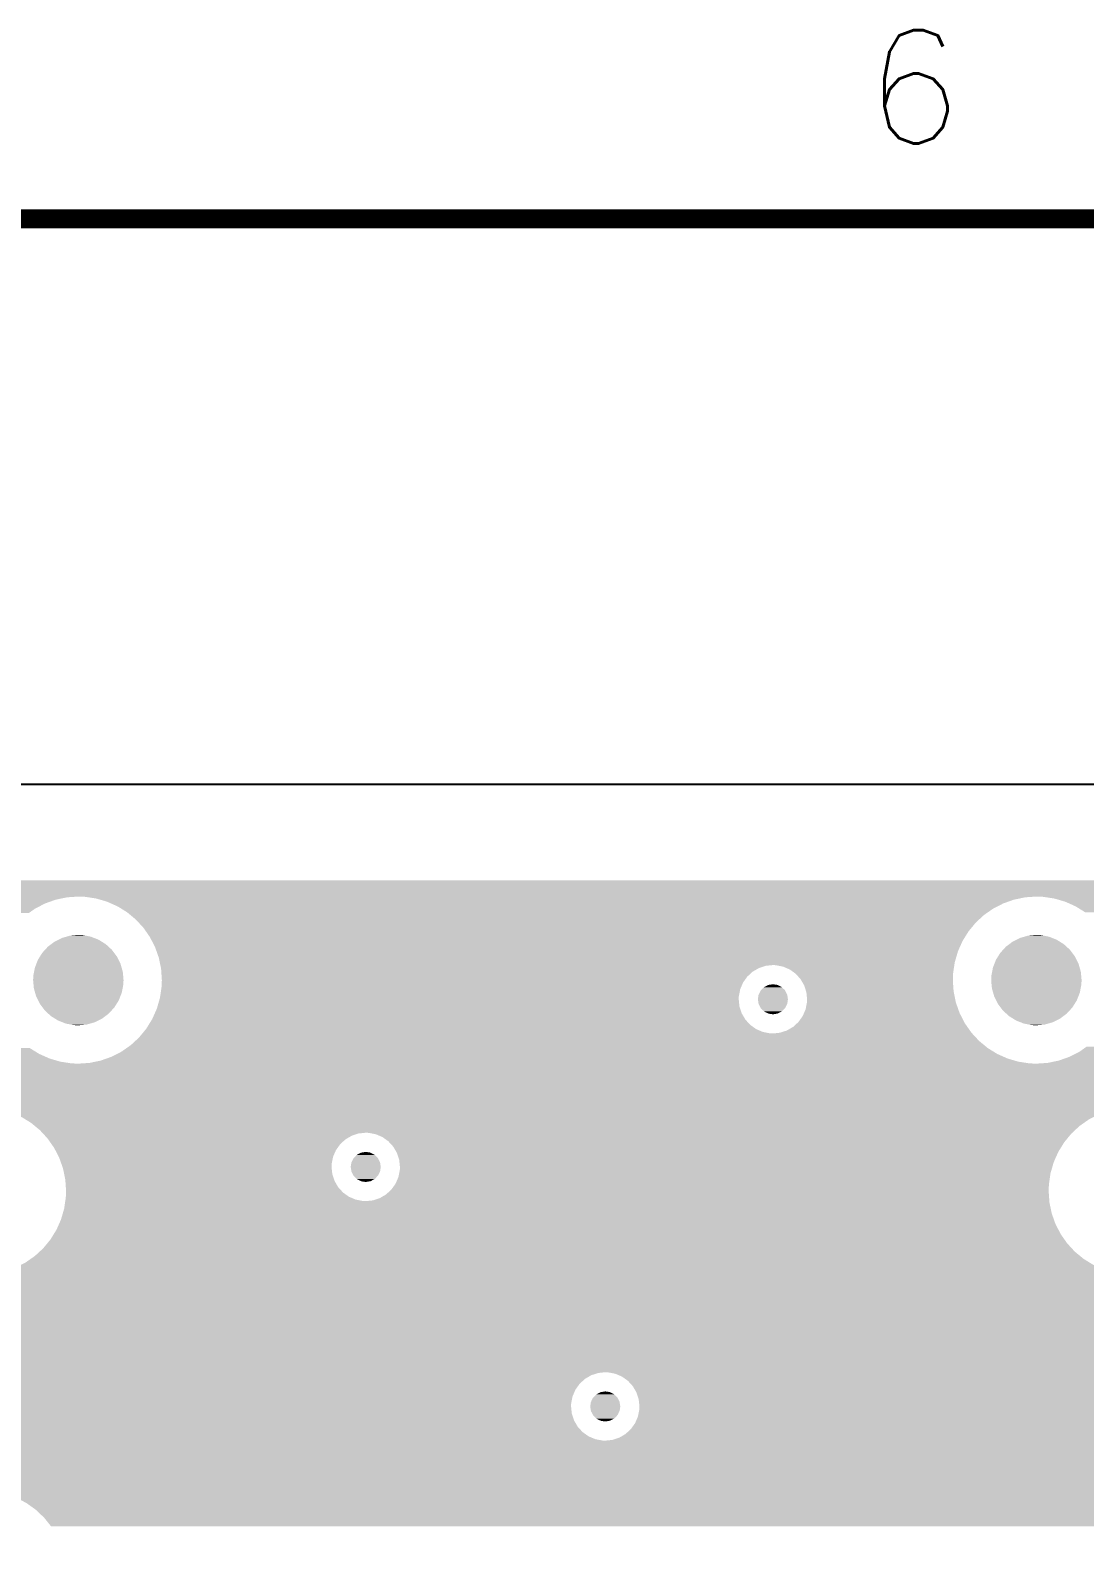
# Model space of a CAD drawing. Extents: x 295 to 953, y 10 to 290.
# Drawn here: x 736.68 to 764.64, y 249.88 to 290 of the extents above; entities that cross this region are included whole.
import ezdxf
from ezdxf.enums import TextEntityAlignment as Align

# ---------------------------------------------------------------- set-up
doc = ezdxf.new("R2010")
doc.units = 0
doc.header["$LTSCALE"] = 5
doc.header["$MEASUREMENT"] = 0
doc.layers.get('0').update_dxf_attribs({"linetype": 'CONTINUOUS', "lineweight": 25})
for name, color, linetype in [('FROMC1', 7, 'CONTINUOUS'), ('문자', 4, 'CONTINUOUS'), ('테두리', 3, 'CONTINUOUS')]:
    doc.layers.add(name, color=color, linetype=linetype)
doc.styles.get("Standard").update_dxf_attribs({"font": 'simplex.shx'})

# ---------------------------------------------------------------- blocks, each defined once
blk = doc.blocks.new('C')
at = {"layer": '테두리', "const_width": 0.5}
blk.add_lwpolyline([(15, 285), (15, 15), (405, 15), (405, 285), (15, 285)], dxfattribs=at)
at = {"layer": '문자'}
blk.add_text('6', height=3, dxfattribs=at).set_placement((283.125, 288.5), align=Align.MIDDLE)

msp = doc.modelspace()

# ---------------------------------------------------------------- linework, layer by layer
at = {"layer": 'FROMC1'}
msp.add_line((794.473, 270), (586.477, 270), dxfattribs=at)
msp.add_line((794.473, 270), (586.477, 270), dxfattribs=at)
for points in [[(728.195, 267.459), (728.195, 267.46), (779.868, 267.459), (779.867, 267.46)], [(728.201, 267.45), (728.195, 267.459), (779.868, 267.45), (779.868, 267.459)], [(728.22, 267.414), (728.201, 267.45), (779.868, 267.414), (779.868, 267.45)], [(728.222, 267.41), (728.22, 267.414), (776.595, 267.41), (776.665, 267.414)], [(728.226, 267.402), (728.222, 267.41), (776.526, 267.402), (776.595, 267.41)], [(728.233, 267.39), (728.226, 267.402), (776.457, 267.39), (776.526, 267.402)], [(728.234, 267.388), (728.233, 267.39), (776.448, 267.388), (776.457, 267.39)], [(728.24, 267.375), (728.234, 267.388), (776.389, 267.375), (776.448, 267.388)], [(728.249, 267.355), (728.24, 267.375), (776.322, 267.355), (776.389, 267.375)], [(728.26, 267.332), (728.249, 267.355), (776.256, 267.332), (776.322, 267.355)], [(728.263, 267.325), (728.26, 267.332), (776.241, 267.325), (776.256, 267.332)], [(728.272, 267.304), (728.263, 267.325), (776.192, 267.304), (776.241, 267.325)], [(728.284, 267.273), (728.272, 267.304), (776.129, 267.273), (776.192, 267.304)], [(728.289, 267.26), (728.284, 267.273), (776.107, 267.26), (776.129, 267.273)], [(728.296, 267.239), (728.289, 267.26), (776.069, 267.239), (776.107, 267.26)], [(728.309, 267.201), (728.296, 267.239), (776.01, 267.201), (776.069, 267.239)], [(728.311, 267.194), (728.309, 267.201), (776.001, 267.194), (776.01, 267.201)], [(728.311, 267.193), (728.311, 267.194), (775.999, 267.193), (776.001, 267.194)], [(728.329, 267.127), (728.311, 267.193), (776.065, 267.127), (775.999, 267.193)], [(728.343, 267.058), (728.329, 267.127), (776.133, 267.058), (776.065, 267.127)], [(728.347, 267.033), (728.343, 267.058), (776.158, 267.033), (776.133, 267.058)], [(728.35, 267.013), (728.347, 267.033), (737.658, 267.013), (737.958, 267.033)], [(728.353, 266.989), (728.35, 267.013), (737.545, 266.989), (737.658, 267.013)], [(728.357, 266.952), (728.353, 266.989), (737.365, 266.952), (737.545, 266.989)], [(728.359, 266.92), (728.357, 266.952), (737.273, 266.92), (737.365, 266.952)], [(728.361, 266.852), (728.359, 266.92), (737.082, 266.852), (737.273, 266.92)], [(728.361, 266.85), (728.361, 266.852), (737.077, 266.85), (737.082, 266.852)], [(728.361, 266.808), (728.361, 266.85), (736.995, 266.808), (737.077, 266.85)], [(738.136, 267.026), (737.958, 267.033), (763.252, 267.026), (763.358, 267.033)], [(738.224, 267.013), (738.136, 267.026), (763.058, 267.013), (763.252, 267.026)], [(738.432, 266.981), (738.224, 267.013), (762.907, 266.981), (763.058, 267.013)], [(738.533, 266.952), (738.432, 266.981), (762.765, 266.952), (762.907, 266.981)], [(738.72, 266.897), (738.533, 266.952), (762.61, 266.897), (762.765, 266.952)], [(738.821, 266.852), (738.72, 266.897), (762.482, 266.852), (762.61, 266.897)], [(738.994, 266.775), (738.821, 266.852), (762.332, 266.775), (762.482, 266.852)], [(763.536, 267.026), (763.358, 267.033), (776.166, 267.026), (776.158, 267.033)], [(763.832, 266.981), (763.536, 267.026), (776.21, 266.981), (776.166, 267.026)], [(763.848, 266.977), (763.832, 266.981), (776.215, 266.977), (776.21, 266.981)], [(764.081, 266.909), (763.848, 266.977), (779.868, 266.909), (779.868, 266.977)], [(764.12, 266.897), (764.081, 266.909), (775.707, 266.897), (775.715, 266.909)], [(764.225, 266.851), (764.12, 266.897), (775.676, 266.851), (775.707, 266.897)], [(764.36, 266.791), (764.225, 266.851), (775.641, 266.791), (775.676, 266.851)], [(728.335, 266.6), (728.348, 266.669), (736.65, 266.6), (736.749, 266.669)], [(728.348, 266.669), (728.353, 266.716), (736.749, 266.669), (736.815, 266.716)], [(728.353, 266.716), (728.356, 266.738), (736.815, 266.716), (736.86, 266.738)], [(728.356, 266.738), (728.361, 266.808), (736.86, 266.738), (736.995, 266.808)], [(739.091, 266.716), (738.994, 266.775), (762.215, 266.716), (762.332, 266.775)], [(739.249, 266.618), (739.091, 266.716), (762.075, 266.618), (762.215, 266.716)], [(739.338, 266.544), (739.249, 266.618), (761.969, 266.544), (762.075, 266.618)], [(739.48, 266.427), (739.338, 266.544), (761.842, 266.427), (761.969, 266.544)], [(764.394, 266.775), (764.36, 266.791), (775.633, 266.775), (775.641, 266.791)], [(764.47, 266.728), (764.394, 266.775), (775.609, 266.728), (775.633, 266.775)], [(764.573, 266.665), (764.47, 266.728), (775.581, 266.665), (775.609, 266.728)], [(764.649, 266.618), (764.573, 266.665), (775.564, 266.618), (775.581, 266.665)], [(739.56, 266.34), (739.48, 266.427), (761.749, 266.34), (761.842, 266.427)], [(739.683, 266.206), (739.56, 266.34), (761.638, 266.206), (761.749, 266.34)], [(739.751, 266.109), (739.683, 266.206), (761.558, 266.109), (761.638, 266.206)], [(739.855, 265.96), (739.751, 266.109), (761.466, 265.96), (761.558, 266.109)], [(737.076, 265.623), (737.152, 265.706), (738.846, 265.623), (738.756, 265.706)], [(737.152, 265.706), (737.241, 265.772), (738.756, 265.706), (738.683, 265.772)], [(737.241, 265.772), (737.328, 265.838), (738.683, 265.772), (738.577, 265.838)], [(737.328, 265.838), (737.431, 265.889), (738.577, 265.838), (738.496, 265.889)], [(737.431, 265.889), (737.526, 265.936), (738.496, 265.889), (738.375, 265.936)], [(737.526, 265.936), (737.643, 265.97), (738.375, 265.936), (738.291, 265.97)], [(737.643, 265.97), (737.738, 265.997), (738.291, 265.97), (738.15, 265.997)], [(737.738, 265.997), (737.896, 266.011), (738.15, 265.997), (738.074, 266.011)], [(737.896, 266.011), (737.958, 266.017), (738.074, 266.011), (737.958, 266.017)], [(739.909, 265.854), (739.855, 265.96), (761.4, 265.854), (761.466, 265.96)], [(739.992, 265.694), (739.909, 265.854), (761.328, 265.694), (761.4, 265.854)], [(740.032, 265.58), (739.992, 265.694), (761.278, 265.58), (761.328, 265.694)], [(762.476, 265.623), (762.552, 265.706), (764.246, 265.623), (764.156, 265.706)], [(762.552, 265.706), (762.641, 265.772), (764.156, 265.706), (764.083, 265.772)], [(762.641, 265.772), (762.728, 265.838), (764.083, 265.772), (763.977, 265.838)], [(762.728, 265.838), (762.831, 265.889), (763.977, 265.838), (763.896, 265.889)], [(762.831, 265.889), (762.926, 265.936), (763.896, 265.889), (763.775, 265.936)], [(762.926, 265.936), (763.043, 265.97), (763.775, 265.936), (763.691, 265.97)], [(763.043, 265.97), (763.138, 265.997), (763.691, 265.97), (763.55, 265.997)], [(763.138, 265.997), (763.296, 266.011), (763.55, 265.997), (763.474, 266.011)], [(763.296, 266.011), (763.358, 266.017), (763.474, 266.011), (763.358, 266.017)], [(736.806, 265.151), (736.845, 265.25), (739.104, 265.151), (739.076, 265.25)], [(736.845, 265.25), (736.886, 265.356), (739.076, 265.25), (739.023, 265.356)], [(736.886, 265.356), (736.943, 265.447), (739.023, 265.356), (738.978, 265.447)], [(736.943, 265.447), (737.003, 265.543), (738.978, 265.447), (738.906, 265.543)], [(737.003, 265.543), (737.076, 265.623), (738.906, 265.543), (738.846, 265.623)], [(740.092, 265.411), (740.032, 265.58), (761.229, 265.411), (761.278, 265.58)], [(740.116, 265.293), (740.092, 265.411), (761.194, 265.293), (761.229, 265.411)], [(740.132, 265.217), (740.116, 265.293), (761.183, 265.217), (761.194, 265.293)], [(762.206, 265.151), (762.245, 265.25), (764.504, 265.151), (764.476, 265.25)], [(762.245, 265.25), (762.286, 265.356), (764.476, 265.25), (764.423, 265.356)], [(762.286, 265.356), (762.343, 265.447), (764.423, 265.356), (764.378, 265.447)], [(762.343, 265.447), (762.403, 265.543), (764.378, 265.447), (764.306, 265.543)], [(762.403, 265.543), (762.476, 265.623), (764.306, 265.543), (764.246, 265.623)], [(736.759, 264.818), (736.764, 264.935), (739.156, 264.818), (739.146, 264.935)], [(736.764, 264.935), (736.784, 265.038), (739.146, 264.935), (739.136, 265.038)], [(736.784, 265.038), (736.806, 265.151), (739.136, 265.038), (739.104, 265.151)], [(740.136, 265.197), (740.132, 265.217), (756.182, 265.197), (756.373, 265.217)], [(740.148, 265.137), (740.136, 265.197), (756, 265.137), (756.182, 265.197)], [(740.152, 265.117), (740.148, 265.137), (755.967, 265.117), (756, 265.137)], [(740.157, 265.04), (740.152, 265.117), (755.834, 265.04), (755.967, 265.117)], [(740.166, 264.91), (740.157, 265.04), (755.693, 264.91), (755.834, 265.04)], [(740.172, 264.818), (740.166, 264.91), (755.627, 264.818), (755.693, 264.91)], [(756.452, 265.213), (756.373, 265.217), (761.182, 265.213), (761.183, 265.217)], [(756.641, 265.176), (756.452, 265.213), (761.177, 265.176), (761.182, 265.213)], [(756.817, 265.101), (756.641, 265.176), (761.165, 265.101), (761.177, 265.176)], [(756.964, 264.996), (756.817, 265.101), (761.15, 264.996), (761.165, 265.101)], [(756.973, 264.99), (756.964, 264.996), (761.15, 264.99), (761.15, 264.996)], [(757.102, 264.848), (756.973, 264.99), (761.144, 264.848), (761.15, 264.99)], [(757.12, 264.818), (757.102, 264.848), (761.143, 264.818), (761.144, 264.848)], [(762.159, 264.818), (762.164, 264.935), (764.556, 264.818), (764.546, 264.935)], [(762.164, 264.935), (762.184, 265.038), (764.546, 264.935), (764.536, 265.038)], [(762.184, 265.038), (762.206, 265.151), (764.536, 265.038), (764.504, 265.151)], [(736.769, 264.701), (736.759, 264.818), (739.151, 264.701), (739.156, 264.818)], [(736.779, 264.598), (736.769, 264.701), (739.131, 264.598), (739.151, 264.701)], [(736.811, 264.485), (736.779, 264.598), (739.109, 264.485), (739.131, 264.598)], [(736.839, 264.386), (736.811, 264.485), (739.071, 264.386), (739.109, 264.485)], [(740.128, 264.39), (740.156, 264.578), (755.469, 264.39), (755.506, 264.578)], [(740.156, 264.578), (740.165, 264.64), (755.506, 264.578), (755.533, 264.64)], [(740.165, 264.64), (740.17, 264.754), (755.533, 264.64), (755.582, 264.754)], [(740.17, 264.754), (740.172, 264.818), (755.582, 264.754), (755.627, 264.818)], [(755.974, 264.31), (755.991, 264.425), (756.771, 264.31), (756.753, 264.425)], [(755.991, 264.425), (755.996, 264.435), (756.753, 264.425), (756.751, 264.435)], [(755.996, 264.435), (756.046, 264.539), (756.751, 264.435), (756.697, 264.539)], [(756.046, 264.539), (756.055, 264.548), (756.697, 264.539), (756.693, 264.548)], [(756.055, 264.548), (756.135, 264.63), (756.693, 264.548), (756.608, 264.63)], [(756.135, 264.63), (756.147, 264.636), (756.608, 264.63), (756.602, 264.636)], [(756.147, 264.636), (756.247, 264.689), (756.602, 264.636), (756.494, 264.689)], [(756.247, 264.689), (756.267, 264.692), (756.494, 264.689), (756.488, 264.692)], [(756.267, 264.692), (756.373, 264.709), (756.488, 264.692), (756.373, 264.709)], [(757.199, 264.683), (757.12, 264.818), (761.152, 264.683), (761.143, 264.818)], [(757.253, 264.519), (757.199, 264.683), (761.163, 264.519), (761.152, 264.683)], [(757.259, 264.501), (757.253, 264.519), (761.167, 264.501), (761.163, 264.519)], [(757.279, 264.31), (757.259, 264.501), (761.206, 264.31), (761.167, 264.501)], [(762.169, 264.701), (762.159, 264.818), (764.551, 264.701), (764.556, 264.818)], [(762.179, 264.598), (762.169, 264.701), (764.531, 264.598), (764.551, 264.701)], [(762.211, 264.485), (762.179, 264.598), (764.509, 264.485), (764.531, 264.598)], [(762.239, 264.386), (762.211, 264.485), (764.471, 264.386), (764.509, 264.485)], [(736.892, 264.28), (736.839, 264.386), (739.029, 264.28), (739.071, 264.386)], [(736.937, 264.189), (736.892, 264.28), (738.972, 264.189), (739.029, 264.28)], [(737.009, 264.093), (736.937, 264.189), (738.912, 264.093), (738.972, 264.189)], [(737.07, 264.013), (737.009, 264.093), (738.839, 264.013), (738.912, 264.093)], [(739.984, 263.937), (740.037, 264.056), (755.546, 263.937), (755.507, 264.056)], [(740.037, 264.056), (740.056, 264.119), (755.507, 264.056), (755.486, 264.119)], [(740.056, 264.119), (740.111, 264.31), (755.486, 264.119), (755.466, 264.31)], [(740.111, 264.31), (740.121, 264.343), (755.466, 264.31), (755.467, 264.343)], [(740.121, 264.343), (740.128, 264.39), (755.467, 264.343), (755.469, 264.39)], [(755.992, 264.195), (755.974, 264.31), (756.754, 264.195), (756.771, 264.31)], [(755.994, 264.185), (755.992, 264.195), (756.749, 264.185), (756.754, 264.195)], [(756.048, 264.081), (755.994, 264.185), (756.699, 264.081), (756.749, 264.185)], [(756.052, 264.072), (756.048, 264.081), (756.69, 264.072), (756.699, 264.081)], [(756.137, 263.99), (756.052, 264.072), (756.61, 263.99), (756.69, 264.072)], [(757.196, 263.942), (757.239, 264.042), (761.323, 263.942), (761.288, 264.042)], [(757.239, 264.042), (757.275, 264.225), (761.288, 264.042), (761.223, 264.225)], [(757.275, 264.225), (757.276, 264.23), (761.223, 264.225), (761.222, 264.23)], [(757.276, 264.23), (757.279, 264.31), (761.222, 264.23), (761.206, 264.31)], [(762.292, 264.28), (762.239, 264.386), (764.429, 264.28), (764.471, 264.386)], [(762.337, 264.189), (762.292, 264.28), (764.372, 264.189), (764.429, 264.28)], [(762.409, 264.093), (762.337, 264.189), (764.312, 264.093), (764.372, 264.189)], [(762.47, 264.013), (762.409, 264.093), (764.239, 264.013), (764.312, 264.093)], [(737.16, 263.93), (737.07, 264.013), (738.763, 263.93), (738.839, 264.013)], [(737.232, 263.864), (737.16, 263.93), (738.675, 263.864), (738.763, 263.93)], [(737.338, 263.798), (737.232, 263.864), (738.587, 263.798), (738.675, 263.864)], [(737.419, 263.747), (737.338, 263.798), (738.485, 263.747), (738.587, 263.798)], [(737.54, 263.7), (737.419, 263.747), (738.389, 263.7), (738.485, 263.747)], [(737.624, 263.666), (737.54, 263.7), (738.272, 263.666), (738.389, 263.7)], [(737.765, 263.639), (737.624, 263.666), (738.177, 263.639), (738.272, 263.666)], [(737.841, 263.625), (737.765, 263.639), (738.019, 263.625), (738.177, 263.639)], [(737.958, 263.619), (737.841, 263.625), (737.958, 263.619), (738.019, 263.625)], [(739.757, 263.527), (739.821, 263.63), (755.918, 263.527), (755.772, 263.63)], [(739.821, 263.63), (739.909, 263.772), (755.772, 263.63), (755.643, 263.772)], [(739.909, 263.772), (739.915, 263.782), (755.643, 263.772), (755.637, 263.782)], [(739.915, 263.782), (739.984, 263.937), (755.637, 263.782), (755.546, 263.937)], [(756.143, 263.984), (756.137, 263.99), (756.598, 263.984), (756.61, 263.99)], [(756.251, 263.931), (756.143, 263.984), (756.498, 263.931), (756.598, 263.984)], [(756.258, 263.928), (756.251, 263.931), (756.478, 263.928), (756.498, 263.931)], [(756.373, 263.911), (756.258, 263.928), (756.373, 263.911), (756.478, 263.928)], [(756.911, 263.58), (757.015, 263.676), (761.527, 263.58), (761.46, 263.676)], [(757.015, 263.676), (757.052, 263.71), (761.46, 263.676), (761.443, 263.71)], [(757.052, 263.71), (757.163, 263.866), (761.443, 263.71), (761.362, 263.866)], [(757.163, 263.866), (757.196, 263.942), (761.362, 263.866), (761.323, 263.942)], [(762.56, 263.93), (762.47, 264.013), (764.163, 263.93), (764.239, 264.013)], [(762.632, 263.864), (762.56, 263.93), (764.075, 263.864), (764.163, 263.93)], [(762.738, 263.798), (762.632, 263.864), (763.987, 263.798), (764.075, 263.864)], [(762.819, 263.747), (762.738, 263.798), (763.885, 263.747), (763.987, 263.798)], [(762.94, 263.7), (762.819, 263.747), (763.789, 263.7), (763.885, 263.747)], [(763.024, 263.666), (762.94, 263.7), (763.672, 263.666), (763.789, 263.7)], [(763.165, 263.639), (763.024, 263.666), (763.577, 263.639), (763.672, 263.666)], [(763.241, 263.625), (763.165, 263.639), (763.419, 263.625), (763.577, 263.639)], [(763.358, 263.619), (763.241, 263.625), (763.358, 263.619), (763.419, 263.625)], [(739.473, 263.209), (739.566, 263.295), (761.835, 263.209), (761.756, 263.295)], [(739.566, 263.295), (739.655, 263.403), (761.756, 263.295), (761.656, 263.403)], [(739.655, 263.403), (739.658, 263.407), (756.373, 263.403), (756.293, 263.407)], [(739.658, 263.407), (739.689, 263.444), (756.293, 263.407), (756.105, 263.444)], [(739.689, 263.444), (739.751, 263.519), (756.105, 263.444), (755.928, 263.519)], [(739.751, 263.519), (739.757, 263.527), (755.928, 263.519), (755.918, 263.527)], [(756.373, 263.403), (756.563, 263.423), (761.656, 263.403), (761.638, 263.423)], [(756.563, 263.423), (756.582, 263.43), (761.638, 263.423), (761.632, 263.43)], [(756.582, 263.43), (756.745, 263.483), (761.632, 263.43), (761.594, 263.483)], [(756.745, 263.483), (756.911, 263.58), (761.594, 263.483), (761.527, 263.58)], [(713.828, 262.861), (713.828, 263.018), (736.921, 262.861), (736.666, 263.018)], [(713.828, 262.739), (713.828, 262.861), (737.195, 262.739), (736.921, 262.861)], [(738.833, 262.784), (738.983, 262.861), (762.494, 262.784), (762.321, 262.861)], [(738.983, 262.861), (739.1, 262.92), (762.321, 262.861), (762.224, 262.92)], [(739.1, 262.92), (739.24, 263.018), (762.224, 262.92), (762.066, 263.018)], [(739.24, 263.018), (739.346, 263.092), (762.066, 263.018), (761.977, 263.092)], [(739.346, 263.092), (739.473, 263.209), (761.977, 263.092), (761.835, 263.209)], [(764.233, 262.784), (764.486, 262.913), (774.18, 262.784), (774.31, 262.913)], [(764.486, 262.913), (764.5, 262.92), (779.868, 262.913), (779.868, 262.92)], [(764.5, 262.92), (764.587, 262.981), (779.868, 262.92), (779.868, 262.981)], [(764.587, 262.981), (764.603, 262.993), (773.81, 262.981), (773.802, 262.993)], [(764.603, 262.993), (764.687, 263.051), (773.802, 262.993), (773.764, 263.051)], [(713.828, 262.655), (713.828, 262.739), (737.483, 262.655), (737.195, 262.739)], [(713.828, 262.61), (713.828, 262.655), (737.779, 262.61), (737.483, 262.655)], [(713.828, 262.603), (713.828, 262.61), (737.958, 262.603), (737.779, 262.61)], [(713.828, 262.592), (713.828, 262.603), (774.274, 262.592), (774.252, 262.603)], [(713.828, 262.564), (713.828, 262.592), (774.338, 262.564), (774.274, 262.592)], [(713.828, 262.539), (713.828, 262.564), (774.403, 262.539), (774.338, 262.564)], [(713.828, 262.519), (713.828, 262.539), (774.47, 262.519), (774.403, 262.539)], [(713.828, 262.502), (713.828, 262.519), (774.538, 262.502), (774.47, 262.519)], [(713.828, 262.49), (713.828, 262.502), (774.607, 262.49), (774.538, 262.502)], [(713.828, 262.481), (713.828, 262.49), (774.676, 262.481), (774.607, 262.49)], [(713.828, 262.477), (713.828, 262.481), (774.746, 262.477), (774.676, 262.481)], [(713.828, 262.476), (713.828, 262.477), (774.815, 262.476), (774.746, 262.477)], [(713.828, 262.334), (713.828, 262.476), (779.868, 262.334), (779.868, 262.476)], [(737.958, 262.603), (738.063, 262.61), (763.358, 262.603), (763.179, 262.61)], [(738.063, 262.61), (738.257, 262.623), (763.179, 262.61), (763.092, 262.623)], [(738.257, 262.623), (738.408, 262.655), (763.092, 262.623), (762.883, 262.655)], [(738.408, 262.655), (738.55, 262.684), (762.883, 262.655), (762.782, 262.684)], [(738.55, 262.684), (738.705, 262.739), (762.782, 262.684), (762.595, 262.739)], [(738.705, 262.739), (738.833, 262.784), (762.595, 262.739), (762.494, 262.784)], [(763.358, 262.603), (763.656, 262.623), (774.252, 262.603), (774.212, 262.623)], [(763.657, 262.623), (763.828, 262.659), (774.212, 262.623), (774.152, 262.659)], [(763.828, 262.659), (763.95, 262.684), (774.152, 262.659), (774.114, 262.684)], [(763.95, 262.684), (763.988, 262.697), (774.114, 262.684), (774.094, 262.697)], [(763.988, 262.697), (764.233, 262.784), (774.094, 262.697), (774.18, 262.784)], [(713.828, 262.33), (713.828, 262.334), (776.595, 262.33), (776.665, 262.334)], [(713.828, 262.322), (713.828, 262.33), (776.526, 262.322), (776.595, 262.33)], [(713.828, 262.31), (713.828, 262.322), (776.457, 262.31), (776.526, 262.322)], [(713.828, 262.295), (713.828, 262.31), (776.389, 262.295), (776.457, 262.31)], [(713.828, 262.275), (713.828, 262.295), (776.322, 262.275), (776.389, 262.295)], [(713.828, 262.252), (713.828, 262.275), (776.256, 262.252), (776.322, 262.275)], [(713.828, 262.224), (713.828, 262.252), (776.192, 262.224), (776.256, 262.252)], [(713.828, 262.193), (713.828, 262.224), (776.129, 262.193), (776.192, 262.224)], [(713.828, 262.159), (713.828, 262.193), (776.069, 262.159), (776.129, 262.193)], [(713.828, 262.121), (713.828, 262.159), (776.01, 262.121), (776.069, 262.159)], [(713.828, 262.113), (713.828, 262.121), (775.999, 262.113), (776.01, 262.121)], [(713.828, 261.897), (713.828, 262.113), (776.215, 261.897), (775.999, 262.113)], [(713.828, 261.829), (713.828, 261.897), (779.868, 261.829), (779.868, 261.897)], [(713.828, 261.771), (713.828, 261.829), (775.676, 261.771), (775.715, 261.829)], [(713.828, 261.711), (713.828, 261.771), (775.641, 261.711), (775.676, 261.771)], [(713.828, 261.648), (713.828, 261.711), (775.609, 261.648), (775.641, 261.711)], [(713.828, 261.585), (713.828, 261.648), (775.581, 261.585), (775.609, 261.648)], [(713.828, 261.519), (713.828, 261.585), (775.557, 261.519), (775.581, 261.585)], [(713.828, 261.452), (713.828, 261.519), (775.536, 261.452), (775.557, 261.519)], [(713.828, 261.445), (713.828, 261.452), (775.535, 261.445), (775.536, 261.452)], [(735.596, 261.438), (735.418, 261.445), (765.792, 261.438), (765.898, 261.445)], [(735.684, 261.425), (735.596, 261.438), (765.598, 261.425), (765.792, 261.438)], [(735.892, 261.393), (735.684, 261.425), (765.447, 261.393), (765.598, 261.425)], [(735.993, 261.364), (735.892, 261.393), (765.305, 261.364), (765.447, 261.393)], [(736.18, 261.309), (735.993, 261.364), (765.15, 261.309), (765.305, 261.364)], [(736.281, 261.264), (736.18, 261.309), (765.022, 261.264), (765.15, 261.309)], [(736.454, 261.187), (736.281, 261.264), (764.872, 261.187), (765.022, 261.264)], [(736.551, 261.128), (736.454, 261.187), (764.755, 261.128), (764.872, 261.187)], [(736.709, 261.03), (736.551, 261.128), (764.615, 261.03), (764.755, 261.128)], [(736.798, 260.956), (736.709, 261.03), (764.509, 260.956), (764.615, 261.03)], [(736.94, 260.839), (736.798, 260.956), (764.382, 260.839), (764.509, 260.956)], [(737.002, 260.772), (736.94, 260.839), (764.31, 260.772), (764.382, 260.839)], [(737.02, 260.752), (737.002, 260.772), (745.387, 260.752), (745.578, 260.772)], [(737.076, 260.692), (737.02, 260.752), (745.205, 260.692), (745.387, 260.752)], [(737.143, 260.618), (737.076, 260.692), (745.079, 260.618), (745.205, 260.692)], [(737.16, 260.595), (737.143, 260.618), (745.039, 260.595), (745.079, 260.618)], [(737.25, 260.465), (737.16, 260.595), (744.898, 260.465), (745.039, 260.595)], [(737.315, 260.372), (737.25, 260.465), (744.832, 260.372), (744.898, 260.465)], [(745.657, 260.768), (745.578, 260.772), (764.306, 260.768), (764.31, 260.772)], [(745.738, 260.752), (745.657, 260.768), (764.289, 260.752), (764.306, 260.768)], [(745.846, 260.731), (745.738, 260.752), (764.271, 260.731), (764.289, 260.752)], [(746.022, 260.656), (745.846, 260.731), (764.209, 260.656), (764.271, 260.731)], [(746.178, 260.545), (746.022, 260.656), (764.117, 260.545), (764.209, 260.656)], [(746.199, 260.521), (746.178, 260.545), (764.098, 260.521), (764.117, 260.545)], [(746.307, 260.403), (746.199, 260.521), (764.025, 260.403), (764.098, 260.521)], [(737.348, 260.309), (737.315, 260.372), (744.787, 260.309), (744.832, 260.372)], [(737.438, 260.133), (737.348, 260.309), (744.711, 260.133), (744.787, 260.309)], [(737.452, 260.106), (737.438, 260.133), (744.706, 260.106), (744.711, 260.133)], [(737.509, 259.945), (737.452, 260.106), (744.674, 259.945), (744.706, 260.106)], [(745.201, 259.99), (745.251, 260.094), (745.956, 259.99), (745.902, 260.094)], [(745.251, 260.094), (745.26, 260.103), (745.902, 260.094), (745.898, 260.103)], [(745.26, 260.103), (745.34, 260.185), (745.898, 260.103), (745.813, 260.185)], [(745.34, 260.185), (745.352, 260.191), (745.813, 260.185), (745.807, 260.191)], [(745.352, 260.191), (745.452, 260.244), (745.807, 260.191), (745.699, 260.244)], [(745.452, 260.244), (745.472, 260.247), (745.699, 260.244), (745.693, 260.247)], [(745.472, 260.247), (745.578, 260.264), (745.693, 260.247), (745.578, 260.264)], [(746.387, 260.266), (746.307, 260.403), (763.94, 260.266), (764.025, 260.403)], [(746.404, 260.238), (746.387, 260.266), (763.927, 260.238), (763.94, 260.266)], [(746.464, 260.056), (746.404, 260.238), (763.846, 260.056), (763.927, 260.238)], [(746.471, 259.992), (746.464, 260.056), (763.818, 259.992), (763.846, 260.056)], [(737.537, 259.865), (737.509, 259.945), (744.671, 259.865), (744.674, 259.945)], [(737.552, 259.823), (737.537, 259.865), (744.675, 259.823), (744.671, 259.865)], [(737.582, 259.674), (737.552, 259.823), (744.691, 259.674), (744.675, 259.823)], [(737.612, 259.529), (737.582, 259.674), (744.739, 259.529), (744.691, 259.674)], [(745.179, 259.865), (745.196, 259.98), (745.976, 259.865), (745.958, 259.98)], [(745.197, 259.75), (745.179, 259.865), (745.959, 259.75), (745.976, 259.865)], [(745.196, 259.98), (745.201, 259.99), (745.958, 259.98), (745.956, 259.99)], [(745.199, 259.74), (745.197, 259.75), (745.954, 259.74), (745.959, 259.75)], [(745.253, 259.636), (745.199, 259.74), (745.904, 259.636), (745.954, 259.74)], [(745.257, 259.627), (745.253, 259.636), (745.895, 259.627), (745.904, 259.636)], [(745.342, 259.545), (745.257, 259.627), (745.815, 259.545), (745.895, 259.627)], [(746.444, 259.597), (746.465, 259.705), (763.718, 259.597), (763.734, 259.705)], [(746.465, 259.705), (746.481, 259.785), (763.734, 259.705), (763.758, 259.785)], [(746.484, 259.865), (746.471, 259.992), (763.781, 259.865), (763.818, 259.992)], [(746.481, 259.785), (746.484, 259.865), (763.758, 259.785), (763.781, 259.865)], [(737.615, 259.492), (737.612, 259.529), (744.751, 259.492), (744.739, 259.529)], [(737.626, 259.327), (737.615, 259.492), (744.848, 259.327), (744.751, 259.492)], [(737.632, 259.23), (737.626, 259.327), (744.936, 259.23), (744.848, 259.327)], [(737.631, 259.185), (737.632, 259.23), (744.977, 259.185), (744.936, 259.23)], [(745.348, 259.539), (745.342, 259.545), (745.803, 259.539), (745.815, 259.545)], [(745.456, 259.486), (745.348, 259.539), (745.703, 259.486), (745.803, 259.539)], [(745.463, 259.483), (745.456, 259.486), (745.683, 259.483), (745.703, 259.486)], [(745.578, 259.466), (745.463, 259.483), (745.578, 259.466), (745.683, 259.483)], [(746.116, 259.135), (746.219, 259.23), (763.689, 259.135), (763.683, 259.23)], [(746.219, 259.23), (746.257, 259.265), (763.683, 259.23), (763.684, 259.265)], [(746.257, 259.265), (746.359, 259.408), (763.684, 259.265), (763.69, 259.408)], [(746.359, 259.408), (746.368, 259.421), (763.69, 259.408), (763.692, 259.421)], [(746.368, 259.421), (746.444, 259.597), (763.692, 259.421), (763.718, 259.597)], [(737.581, 258.755), (737.607, 258.931), (763.739, 258.755), (763.703, 258.931)], [(737.607, 258.931), (737.611, 258.958), (763.703, 258.931), (763.701, 258.958)], [(737.611, 258.958), (737.612, 258.962), (745.578, 258.958), (745.498, 258.962)], [(737.612, 258.962), (737.617, 258.999), (745.498, 258.962), (745.31, 258.999)], [(737.617, 258.999), (737.625, 259.052), (745.31, 258.999), (745.186, 259.052)], [(737.625, 259.052), (737.626, 259.074), (745.186, 259.052), (745.133, 259.074)], [(737.626, 259.074), (737.631, 259.185), (745.133, 259.074), (744.977, 259.185)], [(745.578, 258.958), (745.768, 258.978), (763.701, 258.958), (763.7, 258.978)], [(745.768, 258.978), (745.95, 259.038), (763.7, 258.978), (763.696, 259.038)], [(745.95, 259.038), (746.116, 259.135), (763.696, 259.038), (763.689, 259.135)], [(737.447, 258.354), (737.497, 258.468), (763.863, 258.354), (763.823, 258.468)], [(737.497, 258.468), (737.547, 258.637), (763.823, 258.468), (763.763, 258.637)], [(737.547, 258.637), (737.581, 258.755), (763.763, 258.637), (763.739, 258.755)], [(737.217, 257.939), (737.309, 258.088), (764.104, 257.939), (764, 258.088)], [(737.309, 258.088), (737.375, 258.194), (764, 258.088), (763.946, 258.194)], [(737.375, 258.194), (737.447, 258.354), (763.946, 258.194), (763.863, 258.354)], [(736.806, 257.504), (736.933, 257.621), (764.517, 257.504), (764.375, 257.621)], [(736.933, 257.621), (737.026, 257.707), (764.375, 257.621), (764.296, 257.707)], [(737.026, 257.707), (737.137, 257.842), (764.296, 257.707), (764.172, 257.842)], [(737.137, 257.842), (737.217, 257.939), (764.172, 257.842), (764.104, 257.939)], [(736.293, 257.196), (736.443, 257.273), (765.034, 257.196), (764.861, 257.273)], [(736.443, 257.273), (736.56, 257.332), (764.861, 257.273), (764.764, 257.332)], [(736.56, 257.332), (736.7, 257.43), (764.764, 257.332), (764.606, 257.43)], [(736.7, 257.43), (736.806, 257.504), (764.606, 257.43), (764.517, 257.504)], [(713.828, 254.422), (713.828, 257.015), (779.868, 254.422), (779.868, 257.015)], [(735.418, 257.015), (735.523, 257.022), (765.898, 257.015), (765.719, 257.022)], [(735.523, 257.022), (735.717, 257.035), (765.719, 257.022), (765.632, 257.035)], [(735.717, 257.035), (735.868, 257.067), (765.632, 257.035), (765.423, 257.067)], [(735.868, 257.067), (736.01, 257.096), (765.423, 257.067), (765.322, 257.096)], [(736.01, 257.096), (736.165, 257.151), (765.322, 257.096), (765.135, 257.151)], [(736.165, 257.151), (736.293, 257.196), (765.135, 257.151), (765.034, 257.196)], [(713.828, 254.402), (713.828, 254.422), (751.737, 254.402), (751.928, 254.422)], [(713.828, 254.342), (713.828, 254.402), (751.555, 254.342), (751.737, 254.402)], [(752.007, 254.418), (751.928, 254.422), (779.868, 254.418), (779.868, 254.422)], [(752.196, 254.381), (752.007, 254.418), (779.868, 254.381), (779.868, 254.418)], [(713.828, 254.245), (713.828, 254.342), (751.389, 254.245), (751.555, 254.342)], [(713.828, 254.115), (713.828, 254.245), (751.248, 254.115), (751.389, 254.245)], [(713.828, 253.959), (713.828, 254.115), (751.137, 253.959), (751.248, 254.115)], [(752.372, 254.306), (752.196, 254.381), (779.868, 254.306), (779.868, 254.381)], [(752.528, 254.195), (752.372, 254.306), (779.868, 254.195), (779.868, 254.306)], [(752.657, 254.053), (752.528, 254.195), (779.868, 254.053), (779.868, 254.195)], [(752.754, 253.888), (752.657, 254.053), (779.868, 253.888), (779.868, 254.053)], [(713.828, 253.783), (713.828, 253.959), (751.061, 253.783), (751.137, 253.959)], [(713.828, 253.595), (713.828, 253.783), (751.024, 253.595), (751.061, 253.783)], [(713.828, 253.515), (713.828, 253.595), (751.021, 253.515), (751.024, 253.595)], [(751.529, 253.515), (751.546, 253.63), (752.326, 253.515), (752.308, 253.63)], [(751.546, 253.63), (751.551, 253.64), (752.308, 253.63), (752.306, 253.64)], [(751.551, 253.64), (751.601, 253.744), (752.306, 253.64), (752.252, 253.744)], [(751.601, 253.744), (751.61, 253.753), (752.252, 253.744), (752.248, 253.753)], [(751.61, 253.753), (751.69, 253.835), (752.248, 253.753), (752.163, 253.835)], [(751.69, 253.835), (751.702, 253.841), (752.163, 253.835), (752.157, 253.841)], [(751.702, 253.841), (751.802, 253.894), (752.157, 253.841), (752.049, 253.894)], [(751.802, 253.894), (751.822, 253.897), (752.049, 253.894), (752.043, 253.897)], [(751.822, 253.897), (751.928, 253.914), (752.043, 253.897), (751.928, 253.914)], [(752.814, 253.706), (752.754, 253.888), (779.868, 253.706), (779.868, 253.888)], [(752.834, 253.515), (752.814, 253.706), (779.868, 253.515), (779.868, 253.706)], [(713.828, 253.324), (713.828, 253.515), (751.041, 253.324), (751.021, 253.515)], [(713.828, 253.142), (713.828, 253.324), (751.101, 253.142), (751.041, 253.324)], [(751.547, 253.4), (751.529, 253.515), (752.309, 253.4), (752.326, 253.515)], [(751.549, 253.39), (751.547, 253.4), (752.304, 253.39), (752.309, 253.4)], [(751.603, 253.286), (751.549, 253.39), (752.254, 253.286), (752.304, 253.39)], [(751.607, 253.277), (751.603, 253.286), (752.245, 253.277), (752.254, 253.286)], [(751.692, 253.195), (751.607, 253.277), (752.165, 253.195), (752.245, 253.277)], [(751.698, 253.189), (751.692, 253.195), (752.153, 253.189), (752.165, 253.195)], [(751.806, 253.136), (751.698, 253.189), (752.053, 253.136), (752.153, 253.189)], [(752.718, 253.071), (752.794, 253.247), (779.868, 253.071), (779.868, 253.247)], [(752.794, 253.247), (752.831, 253.435), (779.868, 253.247), (779.868, 253.435)], [(752.831, 253.435), (752.834, 253.515), (779.868, 253.435), (779.868, 253.515)], [(713.828, 252.977), (713.828, 253.142), (751.198, 252.977), (751.101, 253.142)], [(713.828, 252.835), (713.828, 252.977), (751.327, 252.835), (751.198, 252.977)], [(713.828, 252.724), (713.828, 252.835), (751.483, 252.724), (751.327, 252.835)], [(751.813, 253.133), (751.806, 253.136), (752.033, 253.133), (752.053, 253.136)], [(751.928, 253.116), (751.813, 253.133), (751.928, 253.116), (752.033, 253.133)], [(752.3, 252.688), (752.466, 252.785), (779.945, 252.688), (779.905, 252.785)], [(752.466, 252.785), (752.538, 252.852), (779.905, 252.785), (779.877, 252.852)], [(752.538, 252.852), (752.591, 252.9), (779.877, 252.852), (779.868, 252.9)], [(752.591, 252.9), (752.607, 252.915), (779.868, 252.9), (779.868, 252.915)], [(752.607, 252.915), (752.718, 253.071), (779.868, 252.915), (779.868, 253.071)], [(713.828, 252.649), (713.828, 252.724), (751.66, 252.649), (751.483, 252.724)], [(713.828, 252.612), (713.828, 252.649), (751.848, 252.612), (751.66, 252.649)], [(713.828, 252.608), (713.828, 252.612), (751.928, 252.608), (751.848, 252.612)], [(713.828, 252.029), (713.828, 252.608), (780.218, 252.029), (779.978, 252.608)], [(751.928, 252.608), (752.118, 252.628), (779.978, 252.608), (779.97, 252.628)], [(752.118, 252.628), (752.3, 252.688), (779.97, 252.628), (779.945, 252.688)], [(713.828, 251.973), (713.828, 252.029), (780.262, 251.973), (780.218, 252.029)], [(713.828, 251.96), (713.828, 251.973), (780.286, 251.96), (780.262, 251.973)], [(713.828, 251.62), (713.828, 251.96), (781.109, 251.62), (780.286, 251.96)], [(713.828, 251.61), (713.828, 251.62), (781.158, 251.61), (781.109, 251.62)], [(713.828, 251.285), (713.828, 251.61), (797.937, 251.285), (797.937, 251.61)], [(735.742, 251.261), (735.418, 251.285), (797.937, 251.261), (797.937, 251.285)], [(735.807, 251.247), (735.742, 251.261), (797.937, 251.247), (797.937, 251.261)], [(735.9, 251.227), (735.807, 251.247), (781.582, 251.227), (781.773, 251.247)], [(736.035, 251.197), (735.9, 251.227), (781.492, 251.197), (781.582, 251.227)], [(736.118, 251.167), (736.035, 251.197), (781.4, 251.167), (781.492, 251.197)], [(736.317, 251.094), (736.118, 251.167), (781.276, 251.094), (781.4, 251.167)], [(736.363, 251.07), (736.317, 251.094), (781.234, 251.07), (781.276, 251.094)], [(736.582, 250.954), (736.363, 251.07), (781.108, 250.954), (781.234, 251.07)], [(736.601, 250.94), (736.582, 250.954), (781.093, 250.94), (781.108, 250.954)], [(736.819, 250.784), (736.601, 250.94), (780.982, 250.784), (781.093, 250.94)], [(736.826, 250.779), (736.819, 250.784), (780.98, 250.779), (780.982, 250.784)], [(737.007, 250.608), (736.826, 250.779), (780.906, 250.608), (780.98, 250.779)], [(737.044, 250.574), (737.007, 250.608), (780.9, 250.574), (780.906, 250.608)], [(737.168, 250.42), (737.044, 250.574), (780.869, 250.42), (780.9, 250.574)], [(737.232, 250.34), (737.168, 250.42), (780.866, 250.34), (780.869, 250.42)]]:
    msp.add_solid(points, dxfattribs=at)

# ---------------------------------------------------------------- block references
msp.add_blockref('C', (476.978, 0))

doc.saveas('drawing.dxf')
